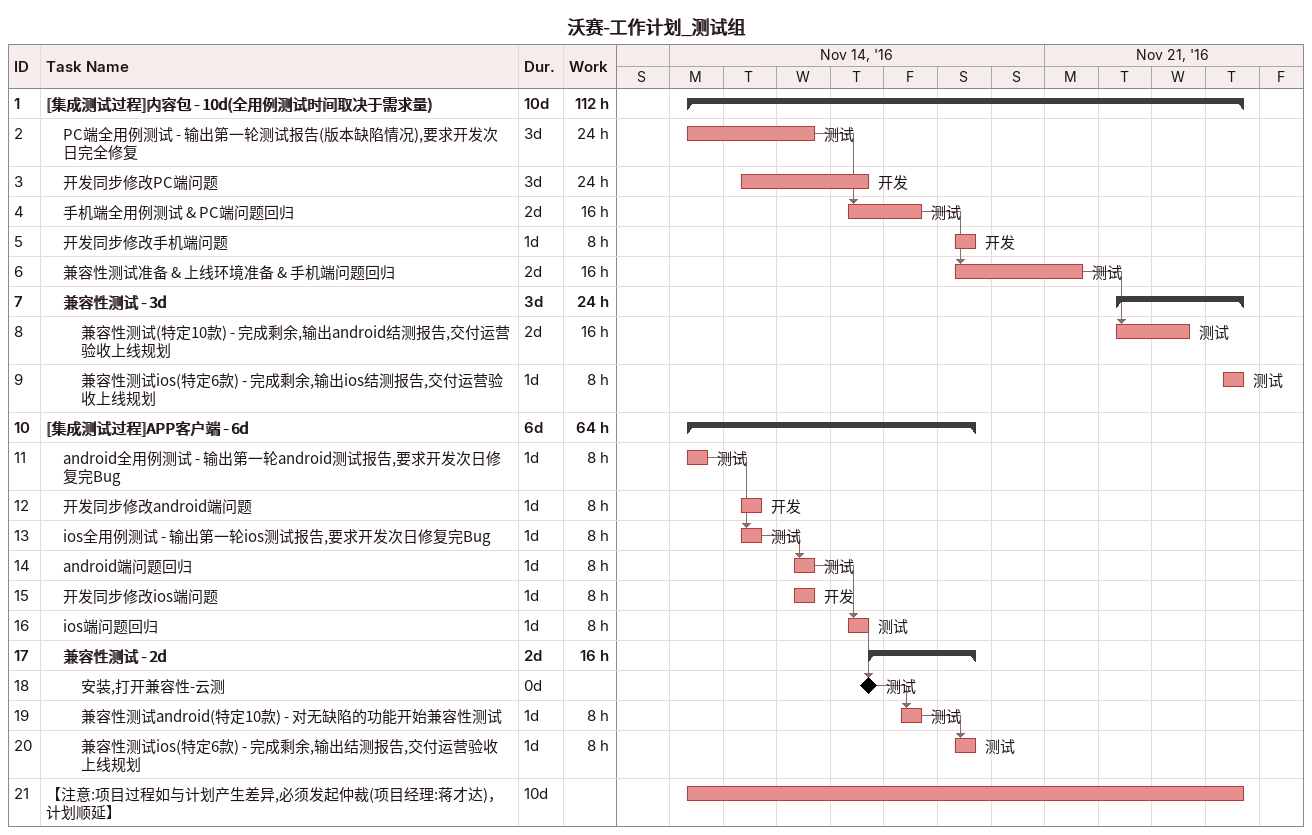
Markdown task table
沃赛-工作计划_测试组

| ID | Level | Task | Duration | Start | Finish | Predecessors | Resources | Work (h) |
|---|---|---|---|---|---|---|---|---|
| 1 | 1 | **[集成测试过程]内容包 - 10d(全用例测试时间取决于需求量)** | 10d | 2016-11-14 | 2016-11-24 |  |  | 112 |
| 2 | 2 | PC端全用例测试 - 输出第一轮测试报告(版本缺陷情况),要求开发次日完全修复 | 3d | 2016-11-14 | 2016-11-16 |  | 测试 | 24 |
| 3 | 2 | 开发同步修改PC端问题 | 3d | 2016-11-15 | 2016-11-17 |  | 开发 | 24 |
| 4 | 2 | 手机端全用例测试 & PC端问题回归 | 2d | 2016-11-17 | 2016-11-18 | 2 | 测试 | 16 |
| 5 | 2 | 开发同步修改手机端问题 | 1d | 2016-11-19 | 2016-11-19 |  | 开发 | 8 |
| 6 | 2 | 兼容性测试准备 & 上线环境准备 & 手机端问题回归 | 2d | 2016-11-19 | 2016-11-21 | 4 | 测试 | 16 |
| 7 | 2 | **兼容性测试 - 3d** | 3d | 2016-11-22 | 2016-11-24 |  |  | 24 |
| 8 | 3 | 兼容性测试(特定10款) - 完成剩余,输出android结测报告,交付运营验收上线规划 | 2d | 2016-11-22 | 2016-11-23 | 6 | 测试 | 16 |
| 9 | 3 | 兼容性测试ios(特定6款) - 完成剩余,输出ios结测报告,交付运营验收上线规划 | 1d | 2016-11-24 | 2016-11-24 |  | 测试 | 8 |
| 10 | 1 | **[集成测试过程]APP客户端 - 6d** | 6d | 2016-11-14 | 2016-11-19 |  |  | 64 |
| 11 | 2 | android全用例测试 - 输出第一轮android测试报告,要求开发次日修复完Bug | 1d | 2016-11-14 | 2016-11-14 |  | 测试 | 8 |
| 12 | 2 | 开发同步修改android端问题 | 1d | 2016-11-15 | 2016-11-15 |  | 开发 | 8 |
| 13 | 2 | ios全用例测试 - 输出第一轮ios测试报告,要求开发次日修复完Bug | 1d | 2016-11-15 | 2016-11-15 | 11 | 测试 | 8 |
| 14 | 2 | android端问题回归 | 1d | 2016-11-16 | 2016-11-16 | 13 | 测试 | 8 |
| 15 | 2 | 开发同步修改ios端问题 | 1d | 2016-11-16 | 2016-11-16 |  | 开发 | 8 |
| 16 | 2 | ios端问题回归 | 1d | 2016-11-17 | 2016-11-17 | 14 | 测试 | 8 |
| 17 | 2 | **兼容性测试 - 2d** | 2d | 2016-11-17 | 2016-11-19 |  |  | 16 |
| 18 | 3 | 安装,打开兼容性-云测 | 0d | 2016-11-17 | 2016-11-17 | 16 | 测试 |  |
| 19 | 3 | 兼容性测试android(特定10款) - 对无缺陷的功能开始兼容性测试 | 1d | 2016-11-18 | 2016-11-18 | 18 | 测试 | 8 |
| 20 | 3 | 兼容性测试ios(特定6款) - 完成剩余,输出结测报告,交付运营验收上线规划 | 1d | 2016-11-19 | 2016-11-19 | 19 | 测试 | 8 |
| 21 | 1 | 【注意:项目过程如与计划产生差异,必须发起仲裁(项目经理:蒋才达)，计划顺延】 | 10d | 2016-11-14 | 2016-11-24 |  |  |  |
